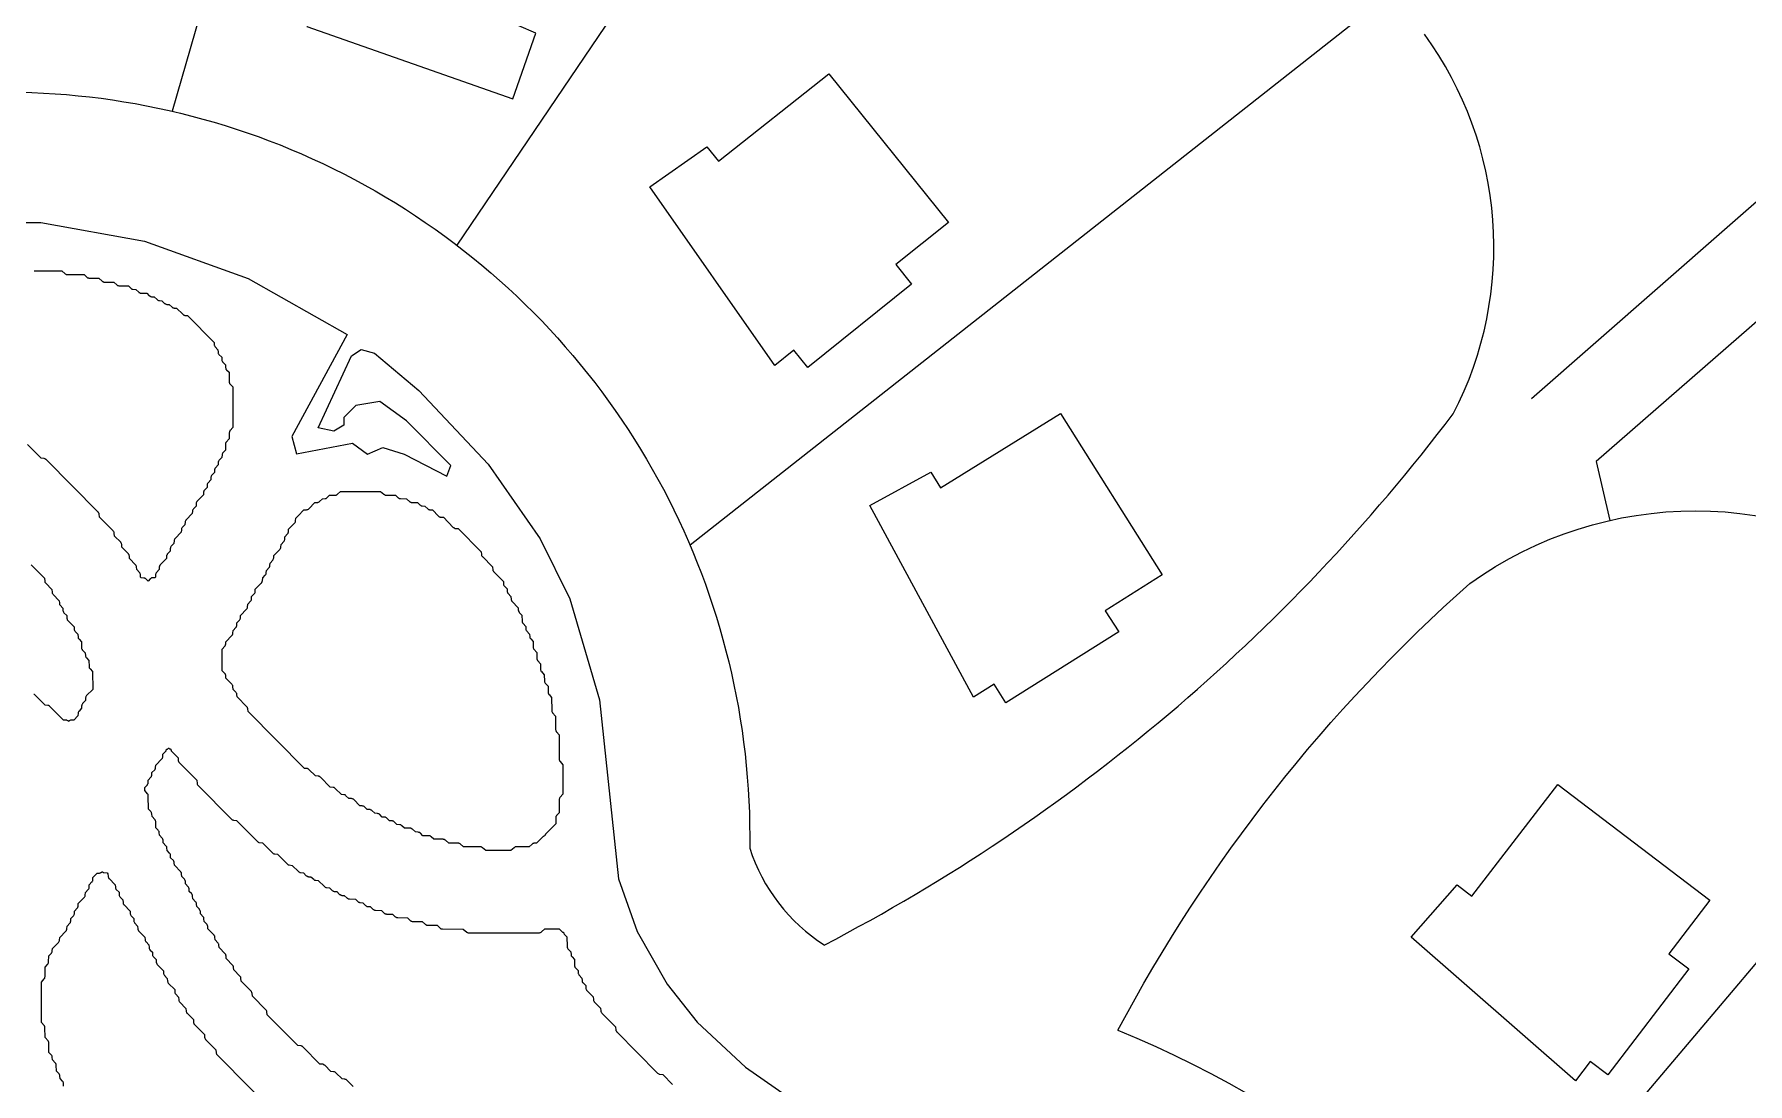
# Model space of a CAD drawing. Header units: inches. Extents: x 36 to 190, y -75 to 56.
# Drawn here: x 162.52 to 174.81, y -6.64 to 0.88 of the extents above; entities that cross this region are included whole.
import ezdxf

# ---------------------------------------------------------------- set-up
doc = ezdxf.new("R2010")
doc.units = ezdxf.units.IN
for name, color, linetype, lineweight in [('01_ORIGINAL_CAD', 7, 'Continuous', 20), ('02_APPROVED_PDF_OUTLINES', 7, 'Continuous', 15), ('04_APPROVED_PERIMETER', 7, 'Continuous', 15)]:
    doc.layers.add(name, color=color, linetype=linetype, lineweight=lineweight)

# ---------------------------------------------------------------- blocks, each defined once
blk = doc.blocks.new('06_WAVES')
at = {"layer": '01_ORIGINAL_CAD'}
for points in [[(55.143, 52), (53.51, 46.333)], [(63.257, 44.272), (68.329, 48.719), (68.329, 49.231), (68.73, 49.6), (69.33, 49.6), (71.442, 51.512), (71.442, 50.696), (69.711, 49.177), (69.725, 48.651), (69.304, 48.218), (68.761, 48.218), (63.72, 43.82), (63.817, 43.397)], [(55.552, 45.371), (58.647, 49.945)], [(62.206, 47.145), (57.223, 43.22)], [(66.604, 42.276), (62.941, 37.945)]]:
    blk.add_lwpolyline(points, dxfattribs=at)
for points in [[(55.995, 46.944), (56.387, 47.876), (55.128, 48.415), (54.938, 47.972), (54.774, 48.042), (54.397, 47.164), (54.544, 47.101), (54.475, 46.94), (55.951, 46.422), (56.116, 46.892)], [(57.426, 45.973), (58.218, 46.601), (59.075, 45.534), (58.699, 45.232), (58.811, 45.092), (58.066, 44.493), (57.966, 44.618), (57.83, 44.508), (56.934, 45.791), (57.343, 46.076)], [(59.019, 43.63), (59.878, 44.165), (60.608, 43.006), (60.2, 42.749), (60.296, 42.598), (59.487, 42.088), (59.402, 42.222), (59.254, 42.129), (58.511, 43.505), (58.949, 43.742)], [(62.827, 40.702), (63.445, 41.502), (64.534, 40.672), (64.241, 40.288), (64.384, 40.18), (63.804, 39.42), (63.677, 39.516), (63.571, 39.377), (62.394, 40.407), (62.722, 40.782)]]:
    blk.add_lwpolyline(points, close=True, dxfattribs=at)
for points in [[(50.14, 46.014, -0.546754), (57.65, 41.045, 0.171391), (58.184, 40.351, 0.171391)], [(60.29, 39.74, -0.089338), (62.813, 42.944, -0.322066), (66.051, 42.944, -0.030946), (69.111, 38.833, -0.044664), (70.78, 33.554, -0.301674), (68.967, 31.144, -0.082145), (65.591, 31.078)], [(60.29, 39.74, -0.300089), (65.18, 32.538)]]:
    blk.add_lwpolyline(points, format="xyb", dxfattribs=at)
for centre, radius, start, end in [((60.387, 45.356), 2.599, 332.6099, 36.0186), ((51.961, 52.291), 13.465, 297.5281, 322.8549)]:
    blk.add_arc(centre, radius, start, end, dxfattribs=at)
at = {"layer": '02_APPROVED_PDF_OUTLINES'}
for points in [[(52.519, 45.187), (52.718, 45.187), (52.741, 45.167), (52.743, 45.165), (52.746, 45.163), (52.749, 45.162), (52.752, 45.161), (52.755, 45.161), (52.758, 45.161), (52.877, 45.16), (52.897, 45.142), (52.899, 45.14), (52.902, 45.138), (52.905, 45.137), (52.908, 45.136), (52.911, 45.135), (52.914, 45.135), (52.984, 45.134), (53.007, 45.113), (53.009, 45.112), (53.012, 45.11), (53.014, 45.109), (53.017, 45.108), (53.02, 45.107), (53.023, 45.107), (53.09, 45.107), (53.113, 45.087), (53.115, 45.085), (53.118, 45.083), (53.121, 45.082), (53.123, 45.081), (53.126, 45.08), (53.129, 45.08), (53.195, 45.08), (53.213, 45.063), (53.215, 45.061), (53.218, 45.059), (53.221, 45.057), (53.225, 45.056), (53.228, 45.056), (53.248, 45.054), (53.269, 45.034), (53.271, 45.032), (53.274, 45.031), (53.276, 45.029), (53.279, 45.028), (53.282, 45.028), (53.285, 45.028), (53.328, 45.027), (53.345, 45.009), (53.348, 45.007), (53.351, 45.005), (53.354, 45.004), (53.357, 45.003), (53.361, 45.002), (53.381, 45.001), (53.402, 44.981), (53.404, 44.979), (53.407, 44.977), (53.411, 44.975), (53.414, 44.974), (53.418, 44.974), (53.434, 44.973), (53.455, 44.954), (53.457, 44.952), (53.461, 44.95), (53.464, 44.949), (53.467, 44.948), (53.471, 44.947), (53.488, 44.947), (53.508, 44.927), (53.511, 44.925), (53.514, 44.923), (53.517, 44.922), (53.52, 44.921), (53.524, 44.92), (53.54, 44.92), (53.585, 44.876), (53.587, 44.873), (53.59, 44.871), (53.593, 44.87), (53.597, 44.869), (53.6, 44.868), (53.62, 44.867), (53.81, 44.674), (53.811, 44.657), (53.811, 44.654), (53.812, 44.651), (53.814, 44.647), (53.816, 44.644), (53.818, 44.641), (53.837, 44.621), (53.838, 44.604), (53.838, 44.6), (53.839, 44.597), (53.84, 44.594), (53.842, 44.591), (53.844, 44.588), (53.864, 44.567), (53.864, 44.55), (53.865, 44.547), (53.866, 44.543), (53.867, 44.54), (53.869, 44.537), (53.871, 44.534), (53.891, 44.513), (53.892, 44.493), (53.893, 44.489), (53.894, 44.486), (53.895, 44.483), (53.897, 44.48), (53.899, 44.478), (53.917, 44.46), (53.917, 44.393), (53.917, 44.389), (53.918, 44.386), (53.919, 44.383), (53.921, 44.379), (53.923, 44.377), (53.943, 44.354), (53.944, 44.063), (53.925, 44.043), (53.923, 44.041), (53.922, 44.038), (53.92, 44.035), (53.919, 44.032), (53.919, 44.029), (53.918, 44.026), (53.918, 43.982), (53.897, 43.959), (53.895, 43.956), (53.893, 43.953), (53.892, 43.95), (53.891, 43.946), (53.891, 43.943), (53.891, 43.902), (53.874, 43.885), (53.872, 43.882), (53.87, 43.879), (53.869, 43.876), (53.868, 43.873), (53.867, 43.869), (53.865, 43.849), (53.846, 43.828), (53.844, 43.825), (53.842, 43.822), (53.841, 43.819), (53.84, 43.816), (53.839, 43.812), (53.839, 43.795), (53.819, 43.774), (53.817, 43.772), (53.815, 43.769), (53.814, 43.765), (53.813, 43.762), (53.813, 43.758), (53.812, 43.741), (53.793, 43.721), (53.791, 43.718), (53.789, 43.715), (53.788, 43.712), (53.787, 43.708), (53.786, 43.705), (53.786, 43.688), (53.767, 43.667), (53.764, 43.664), (53.763, 43.661), (53.761, 43.658), (53.76, 43.655), (53.76, 43.651), (53.759, 43.634), (53.74, 43.613), (53.738, 43.611), (53.736, 43.608), (53.735, 43.604), (53.734, 43.601), (53.733, 43.597), (53.733, 43.581), (53.689, 43.536), (53.687, 43.533), (53.685, 43.53), (53.683, 43.527), (53.682, 43.524), (53.682, 43.52), (53.68, 43.5), (53.661, 43.479), (53.659, 43.476), (53.657, 43.473), (53.655, 43.47), (53.654, 43.467), (53.654, 43.463), (53.653, 43.446), (53.61, 43.402), (53.607, 43.399), (53.606, 43.396), (53.604, 43.393), (53.603, 43.39), (53.603, 43.386), (53.601, 43.366), (53.581, 43.345), (53.579, 43.342), (53.577, 43.339), (53.576, 43.336), (53.575, 43.332), (53.575, 43.329), (53.574, 43.312), (53.53, 43.267), (53.528, 43.265), (53.526, 43.262), (53.525, 43.259), (53.524, 43.255), (53.523, 43.252), (53.521, 43.232), (53.502, 43.211), (53.5, 43.208), (53.498, 43.205), (53.497, 43.201), (53.496, 43.198), (53.495, 43.195), (53.495, 43.177), (53.476, 43.157), (53.473, 43.154), (53.472, 43.151), (53.47, 43.148), (53.469, 43.144), (53.469, 43.141), (53.468, 43.124), (53.424, 43.079), (53.422, 43.077), (53.42, 43.074), (53.419, 43.071), (53.418, 43.067), (53.417, 43.064), (53.416, 43.044), (53.396, 43.023), (53.394, 43.02), (53.392, 43.017), (53.391, 43.014), (53.39, 43.01), (53.39, 43.007), (53.389, 42.99), (53.385, 42.986), (53.368, 42.985), (53.365, 42.985), (53.361, 42.984), (53.358, 42.982), (53.355, 42.98), (53.352, 42.978), (53.336, 42.962), (53.322, 42.976), (53.319, 42.979), (53.316, 42.98), (53.313, 42.982), (53.31, 42.983), (53.306, 42.983), (53.287, 42.985), (53.282, 42.99), (53.281, 43.007), (53.281, 43.01), (53.28, 43.013), (53.279, 43.017), (53.277, 43.02), (53.275, 43.023), (53.255, 43.044), (53.253, 43.064), (53.253, 43.067), (53.252, 43.071), (53.25, 43.074), (53.248, 43.077), (53.246, 43.079), (53.202, 43.124), (53.202, 43.141), (53.201, 43.144), (53.201, 43.147), (53.2, 43.149), (53.198, 43.152), (53.197, 43.155), (53.195, 43.157), (53.149, 43.205), (53.147, 43.225), (53.146, 43.228), (53.145, 43.232), (53.144, 43.235), (53.142, 43.238), (53.14, 43.24), (53.095, 43.285), (53.094, 43.305), (53.093, 43.309), (53.092, 43.312), (53.091, 43.315), (53.089, 43.318), (53.086, 43.321), (52.988, 43.42), (52.985, 43.443), (52.985, 43.446), (52.983, 43.449), (52.982, 43.452), (52.98, 43.455), (52.978, 43.457), (52.606, 43.833), (52.603, 43.835), (52.601, 43.837), (52.598, 43.838), (52.595, 43.839), (52.592, 43.84), (52.569, 43.843), (52.471, 43.942)], [(52.497, 43.078), (52.593, 42.982), (52.595, 42.962), (52.595, 42.959), (52.596, 42.955), (52.598, 42.952), (52.6, 42.949), (52.602, 42.947), (52.646, 42.901), (52.648, 42.881), (52.648, 42.878), (52.649, 42.875), (52.651, 42.872), (52.653, 42.869), (52.655, 42.866), (52.699, 42.821), (52.7, 42.805), (52.7, 42.801), (52.701, 42.798), (52.702, 42.794), (52.704, 42.791), (52.706, 42.789), (52.726, 42.768), (52.726, 42.751), (52.727, 42.747), (52.728, 42.744), (52.729, 42.741), (52.731, 42.738), (52.733, 42.735), (52.753, 42.714), (52.754, 42.694), (52.755, 42.69), (52.756, 42.687), (52.757, 42.684), (52.759, 42.681), (52.762, 42.678), (52.806, 42.634), (52.806, 42.617), (52.807, 42.613), (52.808, 42.61), (52.809, 42.607), (52.811, 42.604), (52.813, 42.601), (52.833, 42.58), (52.834, 42.56), (52.835, 42.556), (52.836, 42.553), (52.837, 42.55), (52.839, 42.547), (52.841, 42.544), (52.859, 42.527), (52.86, 42.483), (52.86, 42.48), (52.86, 42.477), (52.861, 42.474), (52.863, 42.472), (52.864, 42.469), (52.866, 42.467), (52.886, 42.446), (52.888, 42.425), (52.888, 42.422), (52.889, 42.419), (52.891, 42.416), (52.892, 42.413), (52.895, 42.41), (52.912, 42.392), (52.913, 42.349), (52.913, 42.346), (52.914, 42.343), (52.915, 42.34), (52.916, 42.337), (52.918, 42.335), (52.92, 42.333), (52.938, 42.312), (52.939, 42.184), (52.895, 42.14), (52.893, 42.137), (52.891, 42.134), (52.89, 42.131), (52.889, 42.128), (52.888, 42.124), (52.887, 42.104), (52.867, 42.083), (52.865, 42.08), (52.863, 42.077), (52.862, 42.074), (52.861, 42.07), (52.86, 42.067), (52.86, 42.05), (52.841, 42.029), (52.838, 42.026), (52.837, 42.023), (52.835, 42.02), (52.834, 42.017), (52.834, 42.013), (52.833, 41.996), (52.803, 41.965), (52.786, 41.965), (52.783, 41.964), (52.78, 41.963), (52.776, 41.962), (52.773, 41.96), (52.77, 41.958), (52.767, 41.954), (52.763, 41.958), (52.76, 41.96), (52.757, 41.962), (52.754, 41.963), (52.751, 41.964), (52.747, 41.965), (52.731, 41.965), (52.633, 42.063), (52.631, 42.065), (52.628, 42.067), (52.625, 42.069), (52.621, 42.07), (52.618, 42.07), (52.598, 42.072), (52.527, 42.144), (52.524, 42.146), (52.522, 42.148), (52.518, 42.149)], [(54.807, 39.336), (54.762, 39.381), (54.759, 39.383), (54.756, 39.385), (54.753, 39.386), (54.75, 39.387), (54.747, 39.388), (54.727, 39.39), (54.682, 39.434), (54.68, 39.437), (54.677, 39.439), (54.674, 39.44), (54.67, 39.441), (54.667, 39.442), (54.647, 39.443), (54.603, 39.488), (54.6, 39.49), (54.597, 39.492), (54.594, 39.494), (54.591, 39.495), (54.587, 39.495), (54.568, 39.497), (54.445, 39.62), (54.443, 39.622), (54.44, 39.624), (54.437, 39.626), (54.434, 39.627), (54.431, 39.627), (54.409, 39.63), (54.19, 39.851), (54.188, 39.871), (54.188, 39.874), (54.187, 39.877), (54.185, 39.88), (54.184, 39.883), (54.181, 39.886), (54.084, 39.985), (54.082, 40.005), (54.081, 40.008), (54.08, 40.011), (54.079, 40.015), (54.077, 40.017), (54.075, 40.02), (54.004, 40.092), (54.002, 40.112), (54.002, 40.115), (54.001, 40.119), (53.999, 40.122), (53.997, 40.125), (53.995, 40.127), (53.951, 40.172), (53.95, 40.189), (53.95, 40.192), (53.949, 40.195), (53.948, 40.198), (53.947, 40.2), (53.945, 40.203), (53.943, 40.205), (53.897, 40.253), (53.896, 40.273), (53.895, 40.276), (53.894, 40.28), (53.893, 40.283), (53.891, 40.286), (53.889, 40.288), (53.845, 40.333), (53.844, 40.35), (53.843, 40.353), (53.843, 40.357), (53.841, 40.36), (53.839, 40.363), (53.837, 40.366), (53.818, 40.387), (53.816, 40.407), (53.815, 40.411), (53.814, 40.414), (53.813, 40.417), (53.811, 40.42), (53.809, 40.422), (53.765, 40.467), (53.764, 40.484), (53.764, 40.487), (53.763, 40.491), (53.761, 40.494), (53.76, 40.497), (53.757, 40.5), (53.738, 40.52), (53.737, 40.538), (53.737, 40.541), (53.736, 40.545), (53.735, 40.548), (53.733, 40.551), (53.731, 40.554), (53.711, 40.574), (53.711, 40.591), (53.71, 40.595), (53.709, 40.598), (53.708, 40.601), (53.706, 40.604), (53.704, 40.607), (53.685, 40.628), (53.684, 40.645), (53.684, 40.648), (53.683, 40.652), (53.681, 40.655), (53.68, 40.658), (53.677, 40.661), (53.658, 40.682), (53.656, 40.702), (53.655, 40.706), (53.654, 40.709), (53.653, 40.712), (53.651, 40.715), (53.649, 40.718), (53.632, 40.735), (53.631, 40.752), (53.63, 40.756), (53.629, 40.759), (53.628, 40.762), (53.626, 40.765), (53.624, 40.768), (53.605, 40.789), (53.604, 40.806), (53.604, 40.809), (53.603, 40.813), (53.601, 40.816), (53.6, 40.819), (53.597, 40.822), (53.578, 40.842), (53.577, 40.86), (53.577, 40.863), (53.576, 40.866), (53.575, 40.868), (53.574, 40.871), (53.572, 40.874), (53.571, 40.876), (53.525, 40.923), (53.524, 40.94), (53.524, 40.944), (53.523, 40.947), (53.522, 40.95), (53.52, 40.953), (53.518, 40.956), (53.498, 40.977), (53.498, 40.994), (53.497, 40.997), (53.496, 41.001), (53.495, 41.004), (53.493, 41.007), (53.491, 41.01), (53.472, 41.03), (53.471, 41.047), (53.471, 41.051), (53.47, 41.054), (53.468, 41.058), (53.466, 41.061), (53.464, 41.063), (53.445, 41.084), (53.444, 41.101), (53.444, 41.105), (53.443, 41.108), (53.442, 41.111), (53.44, 41.114), (53.438, 41.117), (53.418, 41.138), (53.416, 41.158), (53.416, 41.162), (53.415, 41.165), (53.413, 41.168), (53.411, 41.171), (53.409, 41.174), (53.392, 41.191), (53.391, 41.235), (53.391, 41.238), (53.39, 41.241), (53.389, 41.244), (53.388, 41.246), (53.386, 41.249), (53.384, 41.251), (53.365, 41.272), (53.363, 41.293), (53.362, 41.296), (53.361, 41.299), (53.36, 41.302), (53.358, 41.305), (53.356, 41.308), (53.339, 41.325), (53.338, 41.419), (53.338, 41.423), (53.337, 41.426), (53.336, 41.43), (53.334, 41.433), (53.332, 41.436), (53.312, 41.459), (53.312, 41.481), (53.331, 41.501), (53.333, 41.504), (53.335, 41.507), (53.336, 41.51), (53.337, 41.513), (53.337, 41.517), (53.338, 41.534), (53.357, 41.555), (53.359, 41.557), (53.361, 41.56), (53.362, 41.564), (53.363, 41.567), (53.364, 41.571), (53.364, 41.588), (53.384, 41.608), (53.386, 41.611), (53.388, 41.614), (53.389, 41.617), (53.39, 41.621), (53.39, 41.624), (53.391, 41.641), (53.435, 41.686), (53.437, 41.688), (53.439, 41.691), (53.44, 41.694), (53.441, 41.698), (53.442, 41.701), (53.443, 41.721), (53.461, 41.74), (53.463, 41.742), (53.465, 41.745), (53.466, 41.748), (53.467, 41.751), (53.468, 41.754), (53.468, 41.754), (53.471, 41.755), (53.475, 41.756), (53.477, 41.758), (53.48, 41.76), (53.483, 41.763), (53.484, 41.762), (53.487, 41.76), (53.489, 41.759), (53.492, 41.758), (53.495, 41.757), (53.499, 41.756), (53.5, 41.754), (53.5, 41.751), (53.501, 41.748), (53.503, 41.745), (53.504, 41.742), (53.507, 41.739), (53.551, 41.694), (53.553, 41.674), (53.553, 41.671), (53.554, 41.668), (53.556, 41.664), (53.558, 41.662), (53.56, 41.659), (53.685, 41.533), (53.688, 41.51), (53.688, 41.507), (53.689, 41.504), (53.691, 41.501), (53.693, 41.498), (53.695, 41.496), (53.934, 41.254), (53.937, 41.252), (53.939, 41.25), (53.942, 41.249), (53.945, 41.248), (53.948, 41.247), (53.971, 41.244), (54.12, 41.093), (54.123, 41.091), (54.125, 41.089), (54.128, 41.088), (54.131, 41.087), (54.134, 41.086), (54.157, 41.083), (54.229, 41.011), (54.232, 41.009), (54.234, 41.007), (54.238, 41.005), (54.241, 41.004), (54.244, 41.004), (54.264, 41.002), (54.333, 40.933), (54.335, 40.93), (54.338, 40.929), (54.341, 40.927), (54.344, 40.926), (54.347, 40.925), (54.37, 40.922), (54.415, 40.877), (54.418, 40.875), (54.421, 40.873), (54.424, 40.871), (54.427, 40.87), (54.43, 40.87), (54.45, 40.868), (54.471, 40.848), (54.474, 40.846), (54.477, 40.844), (54.48, 40.843), (54.484, 40.842), (54.487, 40.841), (54.504, 40.841), (54.524, 40.822), (54.527, 40.819), (54.53, 40.817), (54.533, 40.816), (54.537, 40.815), (54.54, 40.815), (54.557, 40.814), (54.601, 40.77), (54.604, 40.767), (54.607, 40.766), (54.61, 40.764), (54.613, 40.763), (54.616, 40.763), (54.636, 40.761), (54.657, 40.741), (54.66, 40.739), (54.663, 40.737), (54.666, 40.736), (54.67, 40.735), (54.673, 40.734), (54.69, 40.734), (54.71, 40.714), (54.713, 40.712), (54.716, 40.71), (54.719, 40.709), (54.723, 40.708), (54.726, 40.707), (54.743, 40.707), (54.764, 40.687), (54.766, 40.686), (54.768, 40.684), (54.771, 40.683), (54.774, 40.682), (54.777, 40.681), (54.78, 40.681), (54.823, 40.68), (54.84, 40.663), (54.843, 40.66), (54.846, 40.658), (54.849, 40.657), (54.852, 40.656), (54.856, 40.655), (54.876, 40.654), (54.896, 40.634), (54.899, 40.632), (54.902, 40.63), (54.905, 40.628), (54.909, 40.627), (54.912, 40.627), (54.929, 40.626), (54.949, 40.607), (54.952, 40.605), (54.954, 40.603), (54.957, 40.602), (54.96, 40.601), (54.963, 40.601), (54.966, 40.6), (55.009, 40.599), (55.029, 40.58), (55.032, 40.578), (55.034, 40.577), (55.037, 40.575), (55.04, 40.574), (55.043, 40.574), (55.046, 40.573), (55.089, 40.573), (55.109, 40.554), (55.111, 40.552), (55.114, 40.55), (55.117, 40.549), (55.12, 40.548), (55.123, 40.547), (55.126, 40.547), (55.196, 40.546), (55.219, 40.525), (55.221, 40.524), (55.223, 40.522), (55.226, 40.521), (55.229, 40.52), (55.232, 40.519), (55.235, 40.519), (55.302, 40.519), (55.325, 40.499), (55.327, 40.497), (55.33, 40.495), (55.332, 40.494), (55.335, 40.493), (55.338, 40.492), (55.341, 40.492), (55.408, 40.492), (55.431, 40.472), (55.433, 40.47), (55.436, 40.468), (55.439, 40.467), (55.442, 40.466), (55.445, 40.466), (55.448, 40.466), (55.595, 40.465), (55.621, 40.444), (55.623, 40.442), (55.626, 40.441), (55.63, 40.439), (55.633, 40.439), (55.636, 40.439), (56.141, 40.439), (56.144, 40.439), (56.147, 40.44), (56.151, 40.441), (56.154, 40.443), (56.157, 40.445), (56.182, 40.466), (56.283, 40.466), (56.301, 40.449), (56.303, 40.447), (56.306, 40.445), (56.309, 40.443), (56.312, 40.442), (56.315, 40.442), (56.316, 40.442), (56.316, 40.441), (56.316, 40.438), (56.317, 40.435), (56.319, 40.432), (56.321, 40.429), (56.323, 40.426), (56.34, 40.409), (56.341, 40.339), (56.341, 40.336), (56.342, 40.333), (56.343, 40.33), (56.344, 40.327), (56.346, 40.324), (56.348, 40.322), (56.367, 40.301), (56.369, 40.281), (56.37, 40.277), (56.371, 40.274), (56.372, 40.271), (56.374, 40.268), (56.376, 40.265), (56.393, 40.248), (56.394, 40.204), (56.395, 40.201), (56.395, 40.198), (56.396, 40.196), (56.397, 40.193), (56.399, 40.19), (56.401, 40.188), (56.42, 40.167), (56.421, 40.15), (56.421, 40.147), (56.422, 40.143), (56.424, 40.14), (56.425, 40.137), (56.428, 40.134), (56.447, 40.114), (56.448, 40.097), (56.448, 40.093), (56.449, 40.09), (56.45, 40.086), (56.452, 40.083), (56.454, 40.081), (56.474, 40.06), (56.476, 40.039), (56.476, 40.036), (56.477, 40.033), (56.479, 40.029), (56.481, 40.027), (56.483, 40.024), (56.527, 39.979), (56.529, 39.959), (56.53, 39.955), (56.531, 39.952), (56.532, 39.949), (56.534, 39.946), (56.536, 39.943), (56.58, 39.898), (56.582, 39.878), (56.583, 39.875), (56.584, 39.872), (56.585, 39.868), (56.587, 39.866), (56.589, 39.863), (56.687, 39.764), (56.691, 39.741), (56.691, 39.738), (56.692, 39.734), (56.694, 39.732), (56.696, 39.729), (56.698, 39.727), (56.99, 39.432), (56.993, 39.429), (56.995, 39.428), (56.998, 39.426), (57.001, 39.425), (57.004, 39.424), (57.027, 39.421), (57.097, 39.351)], [(52.731, 39.339), (52.729, 39.36), (52.729, 39.363), (52.728, 39.366), (52.727, 39.369), (52.725, 39.372), (52.722, 39.375), (52.705, 39.393), (52.704, 39.41), (52.704, 39.413), (52.703, 39.416), (52.702, 39.42), (52.7, 39.423), (52.698, 39.426), (52.679, 39.446), (52.678, 39.49), (52.677, 39.493), (52.677, 39.496), (52.676, 39.498), (52.674, 39.501), (52.673, 39.504), (52.671, 39.506), (52.651, 39.527), (52.649, 39.547), (52.649, 39.551), (52.648, 39.554), (52.647, 39.557), (52.645, 39.56), (52.642, 39.563), (52.625, 39.58), (52.625, 39.647), (52.625, 39.651), (52.624, 39.654), (52.623, 39.658), (52.621, 39.661), (52.619, 39.664), (52.599, 39.687), (52.597, 39.758), (52.597, 39.761), (52.597, 39.764), (52.596, 39.767), (52.594, 39.769), (52.593, 39.772), (52.591, 39.774), (52.572, 39.794), (52.571, 40.085), (52.591, 40.108), (52.594, 40.111), (52.595, 40.114), (52.597, 40.117), (52.597, 40.121), (52.598, 40.124), (52.598, 40.192), (52.616, 40.212), (52.618, 40.214), (52.62, 40.217), (52.621, 40.22), (52.622, 40.223), (52.623, 40.226), (52.623, 40.229), (52.624, 40.272), (52.643, 40.293), (52.645, 40.295), (52.647, 40.298), (52.648, 40.302), (52.649, 40.305), (52.649, 40.309), (52.65, 40.325), (52.694, 40.37), (52.696, 40.373), (52.698, 40.376), (52.699, 40.379), (52.7, 40.382), (52.701, 40.385), (52.703, 40.405), (52.747, 40.451), (52.749, 40.453), (52.751, 40.456), (52.752, 40.459), (52.753, 40.463), (52.754, 40.466), (52.756, 40.486), (52.775, 40.507), (52.777, 40.51), (52.779, 40.513), (52.781, 40.516), (52.781, 40.52), (52.782, 40.523), (52.782, 40.541), (52.802, 40.561), (52.804, 40.564), (52.806, 40.567), (52.807, 40.57), (52.808, 40.574), (52.808, 40.577), (52.809, 40.594), (52.828, 40.615), (52.83, 40.618), (52.832, 40.621), (52.833, 40.624), (52.834, 40.627), (52.835, 40.631), (52.835, 40.648), (52.879, 40.692), (52.881, 40.695), (52.883, 40.698), (52.885, 40.701), (52.886, 40.704), (52.886, 40.708), (52.888, 40.728), (52.907, 40.749), (52.91, 40.752), (52.911, 40.755), (52.913, 40.758), (52.914, 40.762), (52.914, 40.765), (52.915, 40.782), (52.934, 40.803), (52.936, 40.805), (52.938, 40.809), (52.939, 40.812), (52.94, 40.815), (52.94, 40.819), (52.941, 40.835), (52.972, 40.866), (52.988, 40.867), (52.992, 40.868), (52.995, 40.869), (52.998, 40.87), (53.001, 40.872), (53.004, 40.874), (53.007, 40.877), (53.008, 40.876), (53.011, 40.874), (53.014, 40.872), (53.017, 40.871), (53.02, 40.871), (53.043, 40.868), (53.048, 40.862), (53.05, 40.842), (53.051, 40.839), (53.052, 40.835), (53.053, 40.832), (53.055, 40.829), (53.057, 40.827), (53.101, 40.782), (53.102, 40.765), (53.102, 40.762), (53.103, 40.758), (53.104, 40.755), (53.106, 40.752), (53.108, 40.749), (53.128, 40.729), (53.128, 40.711), (53.129, 40.708), (53.13, 40.705), (53.131, 40.701), (53.133, 40.698), (53.135, 40.695), (53.155, 40.674), (53.157, 40.654), (53.157, 40.651), (53.158, 40.647), (53.159, 40.644), (53.161, 40.641), (53.164, 40.639), (53.208, 40.594), (53.208, 40.577), (53.209, 40.574), (53.21, 40.57), (53.211, 40.567), (53.213, 40.564), (53.215, 40.561), (53.234, 40.541), (53.235, 40.524), (53.235, 40.52), (53.236, 40.517), (53.238, 40.513), (53.239, 40.51), (53.242, 40.508), (53.261, 40.487), (53.263, 40.466), (53.264, 40.463), (53.265, 40.46), (53.266, 40.456), (53.268, 40.454), (53.27, 40.451), (53.314, 40.406), (53.315, 40.389), (53.315, 40.386), (53.316, 40.383), (53.318, 40.379), (53.319, 40.376), (53.322, 40.374), (53.341, 40.353), (53.343, 40.332), (53.343, 40.329), (53.344, 40.326), (53.346, 40.322), (53.348, 40.32), (53.35, 40.317), (53.367, 40.299), (53.368, 40.282), (53.369, 40.279), (53.369, 40.275), (53.371, 40.272), (53.373, 40.269), (53.375, 40.266), (53.394, 40.246), (53.395, 40.229), (53.395, 40.226), (53.396, 40.223), (53.397, 40.22), (53.398, 40.217), (53.4, 40.215), (53.402, 40.212), (53.447, 40.165), (53.448, 40.148), (53.448, 40.145), (53.449, 40.141), (53.451, 40.138), (53.453, 40.135), (53.455, 40.132), (53.474, 40.111), (53.476, 40.091), (53.477, 40.087), (53.478, 40.084), (53.479, 40.081), (53.481, 40.078), (53.483, 40.075), (53.527, 40.031), (53.528, 40.014), (53.528, 40.01), (53.529, 40.007), (53.531, 40.004), (53.532, 40.001), (53.535, 39.998), (53.554, 39.977), (53.556, 39.957), (53.557, 39.953), (53.558, 39.95), (53.559, 39.947), (53.561, 39.944), (53.563, 39.941), (53.607, 39.896), (53.609, 39.876), (53.61, 39.873), (53.611, 39.869), (53.612, 39.866), (53.614, 39.863), (53.616, 39.861), (53.661, 39.816), (53.662, 39.796), (53.663, 39.792), (53.664, 39.789), (53.665, 39.786), (53.667, 39.783), (53.67, 39.78), (53.741, 39.708), (53.742, 39.688), (53.743, 39.685), (53.744, 39.682), (53.745, 39.678), (53.747, 39.676), (53.749, 39.673), (53.821, 39.6), (53.824, 39.577), (53.825, 39.574), (53.826, 39.571), (53.827, 39.568), (53.829, 39.566), (53.831, 39.563), (54.31, 39.081)]]:
    blk.add_lwpolyline(points, dxfattribs=at)
blk.add_lwpolyline([(54.717, 43.605), (55.004, 43.605), (55.027, 43.585), (55.029, 43.583), (55.032, 43.582), (55.035, 43.58), (55.037, 43.579), (55.04, 43.579), (55.043, 43.579), (55.11, 43.578), (55.13, 43.56), (55.132, 43.558), (55.135, 43.556), (55.137, 43.555), (55.14, 43.554), (55.143, 43.553), (55.146, 43.553), (55.19, 43.552), (55.213, 43.531), (55.215, 43.53), (55.218, 43.528), (55.22, 43.527), (55.223, 43.526), (55.226, 43.525), (55.229, 43.525), (55.269, 43.525), (55.286, 43.508), (55.289, 43.506), (55.292, 43.504), (55.295, 43.502), (55.298, 43.501), (55.301, 43.501), (55.321, 43.499), (55.342, 43.479), (55.345, 43.477), (55.348, 43.475), (55.351, 43.474), (55.355, 43.473), (55.358, 43.472), (55.375, 43.472), (55.419, 43.428), (55.421, 43.425), (55.424, 43.423), (55.428, 43.422), (55.431, 43.421), (55.434, 43.42), (55.454, 43.419), (55.525, 43.347), (55.528, 43.345), (55.531, 43.343), (55.534, 43.341), (55.537, 43.34), (55.541, 43.34), (55.56, 43.338), (55.725, 43.172), (55.727, 43.152), (55.727, 43.149), (55.728, 43.145), (55.73, 43.142), (55.731, 43.139), (55.734, 43.137), (55.805, 43.064), (55.808, 43.041), (55.809, 43.038), (55.81, 43.035), (55.812, 43.032), (55.813, 43.03), (55.815, 43.027), (55.884, 42.958), (55.885, 42.941), (55.885, 42.938), (55.886, 42.934), (55.887, 42.931), (55.889, 42.928), (55.892, 42.925), (55.911, 42.905), (55.911, 42.888), (55.912, 42.884), (55.913, 42.881), (55.914, 42.877), (55.916, 42.874), (55.918, 42.872), (55.938, 42.851), (55.94, 42.83), (55.94, 42.827), (55.941, 42.824), (55.943, 42.82), (55.944, 42.818), (55.947, 42.815), (55.991, 42.77), (55.991, 42.753), (55.992, 42.75), (55.993, 42.747), (55.994, 42.743), (55.996, 42.74), (55.998, 42.737), (56.017, 42.717), (56.018, 42.673), (56.018, 42.67), (56.019, 42.667), (56.02, 42.665), (56.021, 42.662), (56.023, 42.659), (56.025, 42.657), (56.044, 42.636), (56.045, 42.619), (56.045, 42.616), (56.046, 42.612), (56.047, 42.609), (56.049, 42.606), (56.051, 42.603), (56.071, 42.582), (56.073, 42.562), (56.073, 42.559), (56.074, 42.555), (56.076, 42.552), (56.078, 42.549), (56.08, 42.547), (56.097, 42.529), (56.097, 42.489), (56.097, 42.485), (56.098, 42.482), (56.099, 42.478), (56.101, 42.475), (56.103, 42.473), (56.124, 42.449), (56.125, 42.405), (56.125, 42.402), (56.126, 42.399), (56.127, 42.396), (56.128, 42.394), (56.129, 42.391), (56.131, 42.389), (56.15, 42.368), (56.151, 42.328), (56.151, 42.324), (56.152, 42.321), (56.153, 42.317), (56.155, 42.314), (56.157, 42.312), (56.177, 42.288), (56.178, 42.244), (56.178, 42.241), (56.179, 42.238), (56.18, 42.235), (56.181, 42.233), (56.183, 42.23), (56.185, 42.228), (56.204, 42.207), (56.205, 42.164), (56.205, 42.161), (56.206, 42.158), (56.207, 42.155), (56.208, 42.152), (56.21, 42.149), (56.212, 42.147), (56.23, 42.127), (56.231, 42.033), (56.231, 42.029), (56.232, 42.026), (56.233, 42.022), (56.235, 42.019), (56.237, 42.016), (56.257, 41.993), (56.258, 41.896), (56.259, 41.892), (56.259, 41.889), (56.26, 41.887), (56.262, 41.884), (56.263, 41.881), (56.265, 41.879), (56.284, 41.859), (56.284, 41.684), (56.285, 41.68), (56.286, 41.677), (56.287, 41.673), (56.289, 41.67), (56.291, 41.667), (56.311, 41.644), (56.311, 41.434), (56.291, 41.411), (56.289, 41.408), (56.287, 41.405), (56.286, 41.402), (56.285, 41.398), (56.285, 41.395), (56.285, 41.3), (56.266, 41.28), (56.264, 41.278), (56.263, 41.275), (56.261, 41.272), (56.26, 41.27), (56.26, 41.267), (56.26, 41.264), (56.259, 41.22), (56.189, 41.149), (56.187, 41.146), (56.185, 41.144), (56.183, 41.141), (56.182, 41.138), (56.182, 41.134), (56.182, 41.134), (56.181, 41.134), (56.178, 41.133), (56.175, 41.132), (56.172, 41.13), (56.169, 41.129), (56.166, 41.126), (56.122, 41.082), (56.106, 41.081), (56.103, 41.081), (56.099, 41.08), (56.096, 41.079), (56.093, 41.077), (56.09, 41.074), (56.07, 41.056), (55.977, 41.055), (55.974, 41.055), (55.971, 41.055), (55.969, 41.054), (55.966, 41.052), (55.963, 41.051), (55.961, 41.049), (55.938, 41.029), (55.757, 41.029), (55.734, 41.049), (55.732, 41.051), (55.73, 41.052), (55.727, 41.053), (55.724, 41.054), (55.721, 41.055), (55.718, 41.055), (55.598, 41.055), (55.575, 41.076), (55.573, 41.077), (55.57, 41.079), (55.567, 41.08), (55.565, 41.081), (55.562, 41.082), (55.559, 41.082), (55.492, 41.082), (55.469, 41.102), (55.467, 41.104), (55.464, 41.106), (55.461, 41.107), (55.458, 41.108), (55.455, 41.108), (55.452, 41.109), (55.386, 41.109), (55.366, 41.128), (55.364, 41.13), (55.361, 41.131), (55.358, 41.133), (55.356, 41.134), (55.353, 41.134), (55.349, 41.135), (55.307, 41.135), (55.289, 41.153), (55.287, 41.155), (55.284, 41.157), (55.281, 41.158), (55.277, 41.159), (55.274, 41.16), (55.254, 41.162), (55.233, 41.181), (55.231, 41.183), (55.228, 41.185), (55.226, 41.186), (55.223, 41.187), (55.22, 41.188), (55.217, 41.188), (55.174, 41.189), (55.157, 41.206), (55.154, 41.208), (55.151, 41.21), (55.148, 41.212), (55.145, 41.213), (55.141, 41.213), (55.121, 41.215), (55.101, 41.235), (55.098, 41.237), (55.095, 41.239), (55.091, 41.24), (55.088, 41.241), (55.084, 41.242), (55.068, 41.242), (55.047, 41.262), (55.045, 41.264), (55.042, 41.266), (55.038, 41.267), (55.035, 41.268), (55.031, 41.268), (55.015, 41.269), (54.997, 41.287), (54.995, 41.289), (54.992, 41.291), (54.989, 41.292), (54.985, 41.293), (54.982, 41.294), (54.962, 41.296), (54.941, 41.315), (54.938, 41.317), (54.935, 41.319), (54.932, 41.321), (54.929, 41.322), (54.925, 41.322), (54.908, 41.323), (54.888, 41.342), (54.885, 41.344), (54.882, 41.346), (54.879, 41.348), (54.875, 41.348), (54.872, 41.349), (54.855, 41.35), (54.811, 41.394), (54.809, 41.396), (54.806, 41.398), (54.803, 41.399), (54.799, 41.4), (54.796, 41.401), (54.776, 41.403), (54.755, 41.422), (54.752, 41.425), (54.749, 41.427), (54.746, 41.428), (54.743, 41.429), (54.739, 41.429), (54.723, 41.43), (54.678, 41.474), (54.676, 41.476), (54.673, 41.478), (54.67, 41.48), (54.666, 41.481), (54.663, 41.481), (54.643, 41.483), (54.572, 41.555), (54.569, 41.557), (54.567, 41.559), (54.563, 41.56), (54.56, 41.561), (54.557, 41.562), (54.537, 41.564), (54.49, 41.61), (54.487, 41.612), (54.485, 41.614), (54.482, 41.615), (54.479, 41.616), (54.476, 41.617), (54.473, 41.617), (54.457, 41.618), (54.053, 42.025), (54.052, 42.045), (54.051, 42.048), (54.05, 42.051), (54.049, 42.054), (54.047, 42.057), (54.044, 42.06), (53.974, 42.131), (53.973, 42.148), (53.973, 42.152), (53.972, 42.155), (53.971, 42.158), (53.969, 42.161), (53.966, 42.164), (53.947, 42.185), (53.945, 42.206), (53.945, 42.209), (53.944, 42.212), (53.942, 42.215), (53.94, 42.218), (53.938, 42.221), (53.894, 42.266), (53.893, 42.282), (53.893, 42.286), (53.892, 42.289), (53.891, 42.293), (53.889, 42.296), (53.887, 42.298), (53.868, 42.318), (53.868, 42.474), (53.886, 42.494), (53.888, 42.497), (53.89, 42.5), (53.892, 42.503), (53.892, 42.507), (53.893, 42.51), (53.894, 42.527), (53.937, 42.572), (53.94, 42.575), (53.941, 42.577), (53.943, 42.581), (53.944, 42.584), (53.944, 42.587), (53.946, 42.608), (53.966, 42.629), (53.968, 42.631), (53.97, 42.634), (53.971, 42.638), (53.972, 42.641), (53.972, 42.645), (53.973, 42.662), (53.992, 42.682), (53.994, 42.685), (53.996, 42.688), (53.997, 42.691), (53.998, 42.695), (53.999, 42.698), (53.999, 42.715), (54.043, 42.76), (54.045, 42.762), (54.047, 42.765), (54.049, 42.769), (54.05, 42.772), (54.05, 42.775), (54.052, 42.796), (54.071, 42.817), (54.074, 42.819), (54.075, 42.822), (54.077, 42.826), (54.078, 42.829), (54.078, 42.833), (54.079, 42.85), (54.098, 42.87), (54.1, 42.873), (54.102, 42.876), (54.103, 42.879), (54.104, 42.883), (54.105, 42.886), (54.105, 42.903), (54.149, 42.948), (54.151, 42.95), (54.153, 42.953), (54.154, 42.956), (54.155, 42.96), (54.156, 42.963), (54.158, 42.984), (54.177, 43.005), (54.179, 43.007), (54.181, 43.01), (54.183, 43.014), (54.183, 43.017), (54.184, 43.021), (54.185, 43.038), (54.204, 43.058), (54.206, 43.061), (54.208, 43.064), (54.209, 43.067), (54.21, 43.071), (54.21, 43.074), (54.211, 43.091), (54.23, 43.112), (54.232, 43.115), (54.234, 43.118), (54.235, 43.121), (54.236, 43.124), (54.237, 43.128), (54.237, 43.145), (54.281, 43.189), (54.283, 43.192), (54.285, 43.195), (54.287, 43.198), (54.288, 43.201), (54.288, 43.205), (54.29, 43.225), (54.309, 43.246), (54.312, 43.249), (54.314, 43.252), (54.315, 43.255), (54.316, 43.259), (54.316, 43.262), (54.317, 43.279), (54.336, 43.3), (54.338, 43.303), (54.34, 43.306), (54.341, 43.309), (54.342, 43.312), (54.343, 43.316), (54.343, 43.333), (54.387, 43.377), (54.389, 43.38), (54.391, 43.383), (54.393, 43.386), (54.394, 43.389), (54.394, 43.393), (54.396, 43.413), (54.412, 43.429), (54.454, 43.472), (54.473, 43.473), (54.477, 43.474), (54.48, 43.475), (54.483, 43.476), (54.486, 43.478), (54.489, 43.481), (54.533, 43.525), (54.549, 43.526), (54.553, 43.526), (54.556, 43.527), (54.559, 43.528), (54.562, 43.53), (54.565, 43.532), (54.586, 43.552), (54.606, 43.554), (54.609, 43.554), (54.613, 43.555), (54.616, 43.557), (54.619, 43.559), (54.621, 43.561), (54.638, 43.578), (54.678, 43.578), (54.681, 43.579), (54.684, 43.579), (54.687, 43.58), (54.689, 43.581), (54.692, 43.583), (54.694, 43.585)], close=True, dxfattribs=at)
at = {"layer": '04_APPROVED_PERIMETER'}
blk.add_lwpolyline([(51.784, 45.533), (52.568, 45.534), (53.311, 45.4), (54.055, 45.133), (54.764, 44.73), (54.368, 43.999), (54.4, 43.874), (54.801, 43.952), (54.91, 43.872), (55.019, 43.919), (55.172, 43.872), (55.479, 43.714), (55.508, 43.79), (55.189, 44.112), (54.998, 44.25), (54.825, 44.221), (54.741, 44.136), (54.739, 44.081), (54.668, 44.036), (54.556, 44.062), (54.794, 44.578), (54.865, 44.623), (54.959, 44.596), (55.278, 44.328), (55.774, 43.801), (56.147, 43.264), (56.36, 42.835), (56.574, 42.11), (56.709, 40.825), (56.844, 40.447), (57.058, 40.069), (57.273, 39.798), (57.621, 39.475), (57.966, 39.233)], dxfattribs=at)

msp = doc.modelspace()

# ---------------------------------------------------------------- block references
msp.add_blockref('06_WAVES', (110, -46))

doc.saveas('drawing.dxf')
